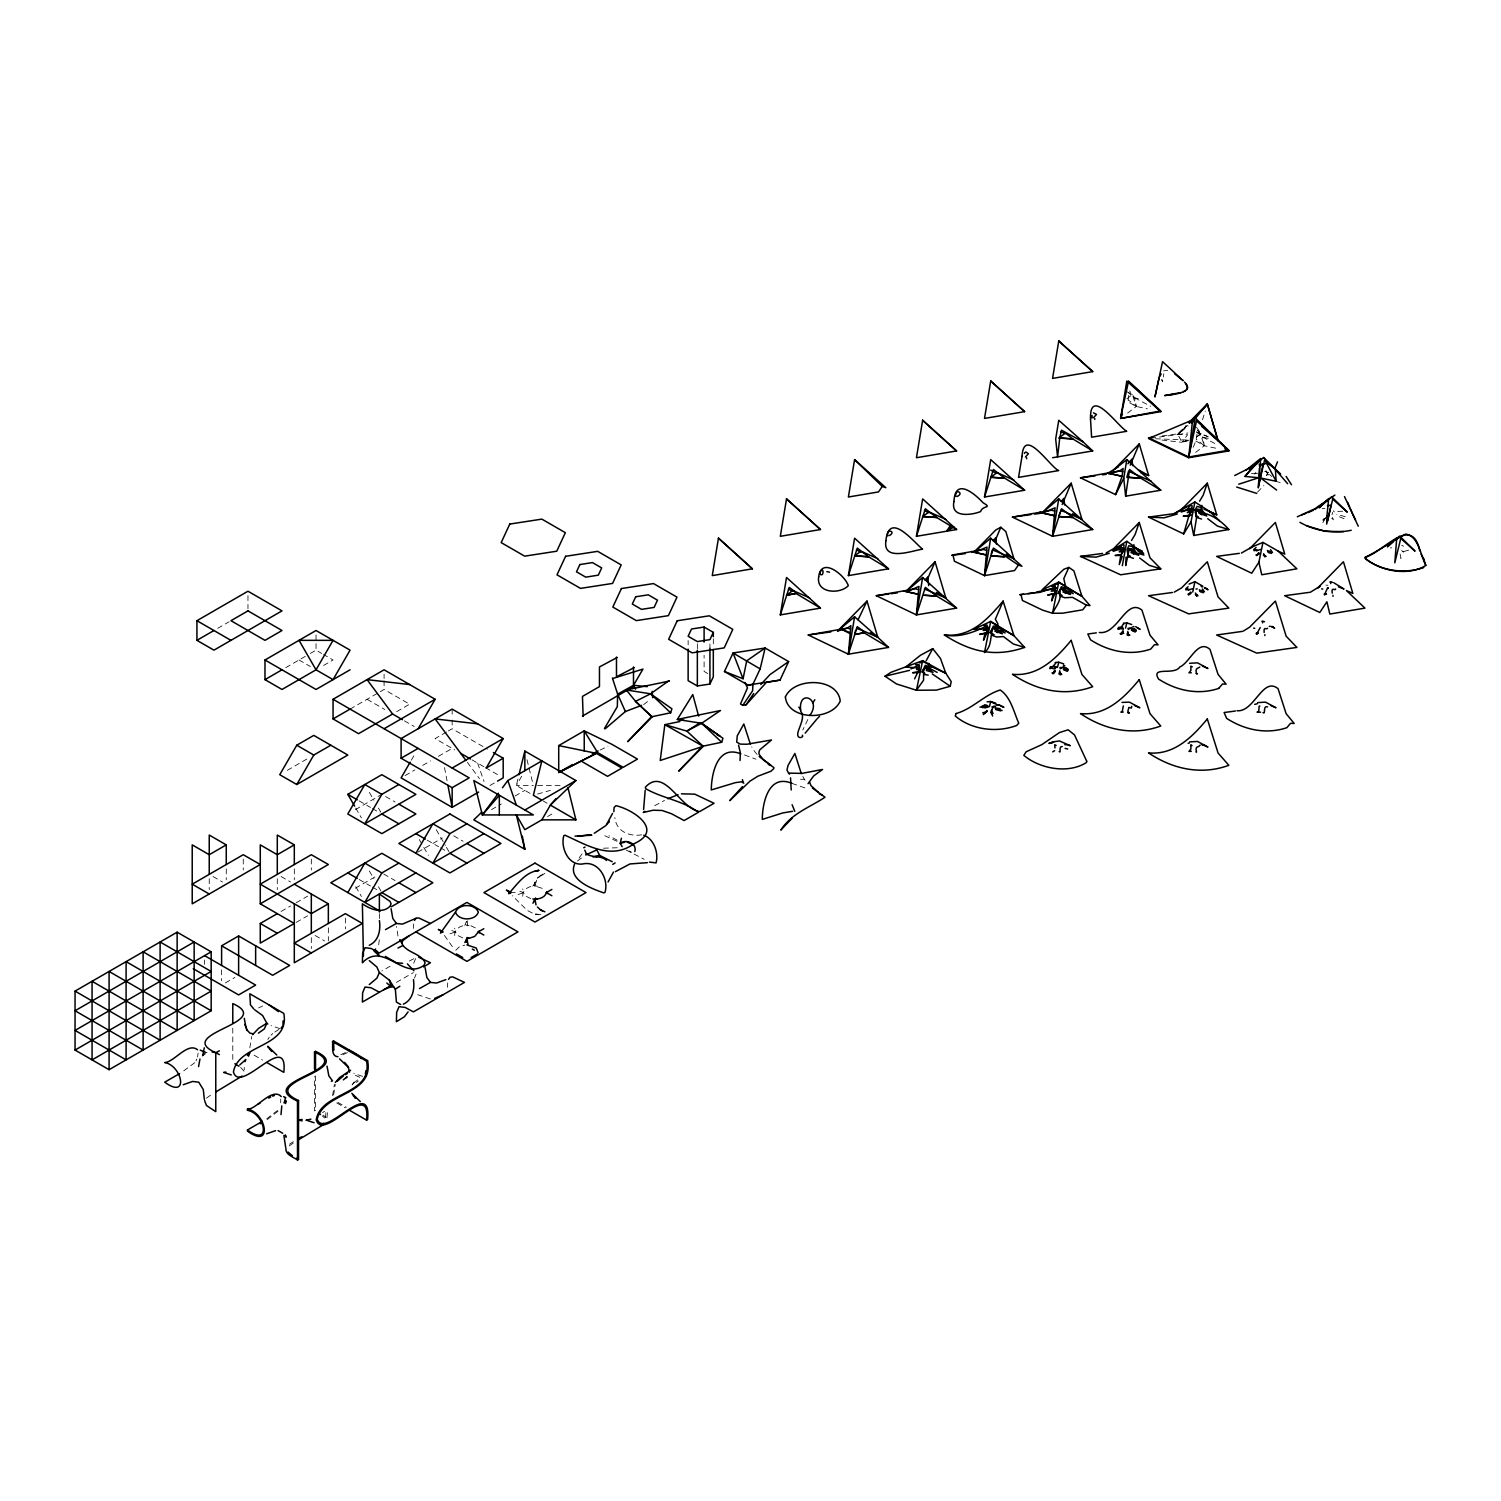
<?xml version="1.0" encoding="UTF-8"?>
<svg xmlns="http://www.w3.org/2000/svg" width="1501" height="1501" viewBox="0 0 1501 1501"><rect width="100%" height="100%" fill="white"/><g stroke="black" fill="none" stroke-linecap="round" stroke-linejoin="round"><path stroke-width="0.75" stroke-dasharray="5 3.75" d="M244.213 1069.894L244.269 1067.455M325.529 1117.663L326.055 1110.271L325.83 1111.378M326.974 1117.682L327.743 1109.445M1267.632 472.702L1266.694 475.629L1267.632 472.702L1266.15 470.545M249.823 1047.811L251.661 1036.591M332.584 1095.599L334.404 1084.379M333.597 1095.036L335.286 1084.491M379.303 939.795L378.327 947.412M413.413 928.387L413.676 923.922M447.448 987.32L447.711 982.874M1400.095 554.057L1401.033 558.372L1399.776 557.49M198.094 1053.102L197.55 1057.004M280.706 1102.785L280.706 1099.107M1128.846 395.232L1127.814 401.705L1136.276 406.471L1147.402 408.835M1193.182 447.279L1195.884 441.013L1197.61 430.187L1202.695 437.072L1216.767 444.54M467.693 920.826L467.393 926.155L471.108 925.854L476.23 928.35M542.724 874.089L537.02 878.873L534.975 885.984L544.281 889.042M454.69 935.517C454.296 927.937 462.627 924.428 469.044 925.423M522.742 896.228C522.348 888.648 530.679 885.14 537.114 886.134M413.676 963.229L416.077 957.544L407.409 962.047M517.939 779.019L516.344 785.455L531.467 794.198M1332.006 514.693L1332.625 512.366M1202.489 419.811L1205.247 411.124M1322.831 522.704L1326.415 516.513M414.482 978.108L416.077 974.13M464.785 925.423L466.436 921.464L466.924 925.273L465.892 924.691M532.855 886.134L535.763 881.537M807.819 719.542L802.829 729.955M195.956 1060.926L196.894 1059.012M411.312 760.181L414.726 754.29M521.654 776.242L516.344 785.455L533.362 785.455M455.76 950.302L459.081 947L464.785 945.067M267.835 1039.499L269.279 1037.153M352.041 1084.942L354.536 1082.052L352.041 1084.942L352.773 1083.835M581.975 853.938L578.448 858.966M1323.694 520.397L1325.027 518.633L1320.692 521.447M194.774 1062.689L181.734 1072.352M277.516 1110.459L266.615 1118.902M278.06 1111.153L266.634 1120.084M1251.515 473.565L1254.63 473.828L1257.538 470.657M1163.481 376.995L1163.782 373.674M1257.5 492.14L1263.88 485.517M1162.112 435.947L1177.929 433.808L1186.09 425.496M1150.817 438.217L1177.929 434.558L1186.09 426.228L1177.929 434.558L1181.981 442.307L1188.098 440.675M270.968 1035.221L272.807 1033.57M353.711 1082.99L359.565 1078.506M1177.929 433.808L1187.516 425.308M1401.671 550.473L1403.379 552.199L1403.097 551.186M206.463 1098.15L211.585 1094.454M289.224 1145.92L294.327 1142.242M1161.924 440.037L1181.981 442.307L1187.647 434.746L1177.929 434.558L1188.117 426.003M577.416 861.011L584.227 855.964M1127.589 413.113L1136.276 406.471L1134.625 397.784L1129.54 390.898M1195.64 452.42L1204.346 445.778L1217.705 448.593M643.554 704.607L649.051 700.46M356.431 1082.484L358.326 1081.058M1126.838 398.759L1132.317 394.632L1136.276 406.471L1128.414 400.054M1196.729 436.678L1201.156 433.77L1207.498 436.378M540.773 875.139L537.433 878.123L544.901 873.376M1323.038 519.759L1326.321 517.376M289.524 1144.194L293.277 1141.661M1196.466 436.997L1201.156 433.77L1195.884 426.49M322.546 1112.654L324.572 1111.303M274.777 1032.088L278.905 1029.461M390.147 966.212L381.911 970.978M217.72 628.337L229.071 621.789M285.79 667.626L308.474 654.53M310.369 653.442L316.036 650.158L321.702 653.442M323.597 665.45L333.053 659.99L323.597 654.53M350.071 709.11L378.421 692.73M380.316 691.642L384.087 689.466L409.623 704.194L396.377 711.83M287.31 770.332L309.994 757.236M446.491 732.019L435.14 738.586L454.765 749.918M448.367 730.931L452.157 728.754L487.487 749.149M405.045 775.604L414.858 769.938M422.7 765.397L430.562 760.876M438.405 756.335L452.157 748.399M355.381 809.621L381.836 794.348M489.964 785.511L495.63 782.246M281.081 911.463L290.519 906.004M296.204 902.739L307.536 896.172M296.204 922.383L307.536 915.835M355.381 888.217L378.064 875.121M417.766 852.193L442.345 838.008M491.465 809.639L501.296 803.973M515.031 796.037L524.843 790.37M225.394 982.911L234.85 977.451M547.527 816.563L555.089 812.191M396.395 982.404L413.413 972.592M315.529 1110.308L314.516 1110.909L314.516 1076.517M347.444 1052.595L339.601 1056.366M654.661 805.699L664.511 800.446M262.6 1005.989L258.641 1007.922M345.38 1052.576L339.845 1055.072M600.062 750.087L607.98 746.26M1323.713 518.952L1326.846 517.639M1187.704 440.131L1181.981 442.307L1188.436 440.187M518.089 894.558L523.549 892.588L522.742 888.93M450.019 933.847L455.478 931.877L454.69 928.237M207.082 1052.689L205.599 1052.389M1163.65 370.86L1167.778 370.391M537.602 794.048L550.379 790.37M603.496 848.215L617.23 847.746M1254.63 473.828L1257.688 473.265M1177.929 434.558L1187.873 432.963M1390.339 547.978L1391.783 547.752M1322.081 508.651L1324.989 508.483M512.029 892.663L515.199 892.588M800.558 779.338L804.311 779.244L806.187 781.608M540.81 914.728L533.399 913.602L527.189 910.394L512.348 895.703M537.602 785.455L560.999 785.455M279.843 1028.617L271.043 1025.633M362.604 1076.386L353.786 1073.421M1325.871 585.127L1327.916 585.277M1155.489 438.78L1187.835 440.037M1342.72 511.241C1334.408 510.828 1336.34 514.505 1333.263 510.772M641.753 834.837C629.482 836.808 616.179 831.498 614.847 817.576M1408.67 550.116L1403.435 551.674M1345.234 516.682L1336.772 514.318M430.431 998.991L417.672 994.694M1126.838 391.498L1134.625 397.784L1141.229 399.36M1196.447 432.044L1202.695 437.072L1209.281 438.648M791.909 783.372L807.013 788.663M1275.381 481.183L1281.535 482.928M1344.07 518.708L1337.016 515.8M1201.156 433.77L1198.361 432.87L1210.181 437.598M744.421 754.928L755.979 759.187M530.791 898.611L525.669 896.116L523.549 892.588L518.089 890.6M462.721 937.9L457.617 935.404L455.478 931.877L450.019 929.907M359.771 1077.286L353.823 1074.603M604.715 835.719L616.967 841.292M626.273 850.073L644.21 859.285M1403.66 546.214L1401.69 545.351M1268.701 474.973L1266.131 471.539L1271.703 476.474M617.267 840.222L608.899 835.738M1134.625 397.784L1150.704 406.321M629.144 850.973L631.677 852.324M1195.884 441.013L1204.346 445.778L1202.695 437.072M533.943 885.402L534.975 885.984L534.506 882.175M1128.658 392.549L1132.317 394.632M1196.729 431.838L1200.387 433.939L1204.346 445.778L1196.466 439.343M707.778 673.574L704.1 671.435L704.1 655.243M299.018 659.99L310.369 666.538M367.07 699.278L384.744 709.485M404.388 720.818L414.201 726.484M472.008 759.862L484.223 766.917M485.536 767.668L499.27 775.604M543.174 800.952L547.096 803.223M385.626 796.524L395.082 801.984M453.677 835.813L463.134 841.273M359.152 800.896L370.503 807.444M372.379 808.532L379.959 812.904M427.222 840.185L438.555 846.733M440.45 847.821L448.011 852.193M383.731 874.032L395.082 880.58M359.152 879.473L370.503 886.022M372.379 887.129L379.959 891.481M281.081 876.528L290.519 881.988M213.011 876.528L222.467 881.988M315.097 935.479L324.554 940.939M337.819 1102.353L346.337 1107.269M254.044 1055.165L262.562 1060.081M336.806 1102.935L345.305 1107.851M1331.706 518.201L1333.488 519.796L1331.912 516.306M323.372 1115.224L325.98 1117.682M322.227 1115.731L324.648 1118.02M240.629 1067.436L243.95 1071.132M1161.399 379.941L1162.768 381.573L1161.887 379.284M757.104 754.403L755.153 752.132A21.802 8.65 72.1 0 1 751.776 746.954M444.427 935.442L453.358 948.05M467.374 762.358L479.476 778.644M1198.136 430.205L1200.387 433.939M436.284 829.715L445.365 845.419M446.491 847.39L449.906 853.281M419.267 839.528L422.682 845.419M423.807 847.39L428.348 855.251M369.359 792.378L373.899 800.239M378.44 808.101L380.71 812.022M355.756 808.101L361.422 817.914M369.359 870.974L373.899 878.835M378.44 886.678L381.836 892.588M355.756 886.678L361.422 896.51M802.81 776.411L804.311 779.244M477.674 763.127L484.054 781.552M526.982 759.675L532.817 783.316M397.99 936.061L396.527 926.455M444.502 767.555L447.054 780.82M713.313 638.807L713.313 645.224M709.935 643.929L709.935 648.207M697.346 643.723L697.346 650.158M688.133 640.552L688.133 644.83M452.157 709.11L452.157 717.834M452.157 720.03L452.157 728.754M384.087 674.174L384.087 678.546M384.087 680.722L384.087 689.466M379.378 913.64L379.378 918.556M345.361 918.012L345.361 928.931M328.344 927.843L328.344 940.939M316.036 634.885L316.036 641.434M316.036 643.61L316.036 650.158M315.529 1075.936L315.529 1107.851M311.326 859.06L311.326 869.98M311.326 937.656L311.326 948.576M294.309 868.891L294.309 879.811M277.291 878.723L277.291 889.624M247.965 595.597L247.965 608.693M243.256 859.06L243.256 869.98M232.786 1028.147L232.786 1060.081M226.257 868.891L226.257 879.811M221.604 969.815L221.604 980.716M209.239 878.723L209.239 889.624M204.586 959.983L204.586 964.355M1265.624 471.051L1264.78 471.539L1268.683 472.383L1265.624 471.051M538.765 914.728L535.444 914.184L538.765 914.728"/><path stroke-width="1.5" d="M349.564 1110.308L366.582 1120.14L367.595 1119.54C371.967 1075.11 324.741 1140.535 317.218 1119.164C323.597 1091.902 374.368 1095.392 367.595 1060.607L333.578 1040.962L333.897 1050.043M1191.419 508.389L1192.413 512.329L1191.419 508.389L1181.268 512.047M802.341 735.19L802.697 735.997A2.908 1.689 0 0 1 802.341 736.785L801.328 737.366A2.908 1.689 0 0 1 799.939 737.591C792.228 735.434 807.444 719.092 800.765 711.399C797.387 687.908 822.492 698.884 809.771 715.452M919.006 669.765L918.987 671.829L919.062 664.399L915.666 664.699L919.006 665.956L919.006 669.765L914.597 678.846M988.24 630.214L984.769 634.323L983.53 640.214L987.039 632.54L987.058 626.668L985.294 626.668C972.592 632.784 958.726 637.794 944.373 634.998C970.453 651.79 994.713 657.738 1024.639 647.419L1013.888 635.617L1003.137 601.075C987.208 619.632 971.072 637.456 944.373 634.998M1056.291 590.925L1052.839 595.015L1051.601 600.925L1055.109 593.233L1055.128 587.379L1040.024 592.313L1019.779 594.715L1023.438 594.208M1026.646 458.762L1026.646 457.805M1264.855 635.58L1264.855 634.642M987.039 632.54L987.133 625.091L983.737 625.41L988.24 627.662L987.058 626.668M1055.109 593.233L1055.184 585.803L1051.788 586.103L1056.291 588.373L1055.128 587.379M1259.283 476.136L1259.377 468.312M994.844 631.17L1002.462 633.722L995.482 629.876L995.501 627.887M1062.914 591.882L1070.513 594.415L1063.534 590.587L1063.552 588.598M1137.345 550.492L1143.931 555.032L1132.861 551.974L1130.028 548.353M1219.412 520.622L1209.374 511.278L1194.89 501.991L1191.006 521.879L1193.708 535.463L1228.831 529.534C1221.214 520.622 1211.044 514.168 1199.655 511.991L1199.111 509.195L1199.036 513.304L1206.804 515.988L1199.899 509.871L1197.442 509.308L1195.453 512.798L1197.442 509.308M926.455 667.27L926.398 670.534L933.022 672.354L925.817 667.626M950.227 529.102L950.283 525.725L953.885 526.982L946.549 531.223L950.283 525.725M997.771 626.818L997.884 623.853L995.369 619.219L1003.137 601.075M1065.823 587.51L1063.796 578.598L1068.881 567.434L1073.872 570.812L1081.94 596.31L1090.007 605.578L1086.386 605.166L1072.502 597.342L1064.772 597.736L1060.4 596.197L1059.331 591.394L1061.451 588.354L1073.215 593.664L1067.192 588.486L1061.395 586.76L1058.149 593.721L1061.451 588.354M1126.069 557.002L1125.712 565.558L1129.371 548.615L1131.848 549.178L1138.752 555.295L1130.966 552.593M198.564 1066.611L199.952 1059.031M204.286 1047.792L202.654 1055.728M645.186 790.314L643.591 809.527M837.633 631.02L854.594 616.78L877.766 637.231L862.381 630.458L857.296 626.668L848.384 654.192L850.898 625.673L847.352 628.131L837.633 631.02L867.015 601.075L877.766 637.231L888.517 647.419L848.384 654.192L808.251 634.998L847.352 628.131L850.579 628.938M907.392 590.306L922.646 577.491L956.587 608.111L916.436 614.903L918.95 586.384L909.568 590.568M975.444 551.017L990.716 538.184L1021.956 566.271L1018.353 565.033L1014.601 570.53L984.506 575.615L987.02 547.077L975.688 551.861M1054.753 511.053L1051.526 510.246L1012.425 517.113L1052.557 536.307L1061.488 508.783L1066.573 512.573L1081.94 519.346L1071.189 483.191L1041.807 513.136L1058.768 498.895L1092.709 529.534L1052.557 536.307L1055.072 507.788L1043.758 512.554M283.032 1024.62L283.032 1020.943M365.925 1070.626L365.381 1073.928M366.938 1071.226L365.587 1076.273M791.215 789.995L790.539 777.874M1054.978 747.967L1054.715 744.74L1056.16 745.453M634.81 851.555C637.287 843.431 625.973 838.684 620.213 843.374L622.165 846.658M1419.796 550.848C1412.047 513.905 1383.247 552.237 1365.272 557.265L1365.403 558.541C1381.014 571.299 1408.37 576.44 1425.819 565.427L1423.698 558.822M923.565 670.478L922.027 672.298L925.273 665.356L931.07 667.082L925.329 666.951L923.565 670.478L923.565 680.234L916.436 690.254L896.378 683.893L884.99 676.2L890.994 672.298L922.646 660.665L945.818 673.274L951.202 681.623L950.227 686.276L936.511 690.104L916.436 690.254L922.646 660.665M1425.819 565.37C1420.471 555.389 1418.82 536.138 1405.574 534.056C1392.065 541.429 1378.912 550.567 1365.272 557.321L1365.403 558.597C1380.995 571.187 1404.898 574.095 1423.736 567.566M1191.494 423.151L1194.89 420.299L1188.679 457.73L1192.563 419.924L1148.546 438.517L1188.679 457.73L1228.831 450.938L1195.509 418.235L1207.311 403.863L1218.062 440.769L1228.831 450.938L1224.797 448.799M1260.634 459.231L1258.213 487.093L1264.649 459.85L1280.634 474.166L1263.579 457.524L1250.014 469.419L1260.634 459.231L1245.004 476.417L1258.682 477.75L1238.757 484.204M1059.762 437.898L1057.586 456.886L1055.672 439.024L1058.768 420.299L1083.29 442.026L1061.488 430.187L1059.762 437.898L1072.765 438.911L1092.709 450.938L1052.557 457.73M1125.637 496.174L1129.54 469.494L1140.835 478.2L1160.761 490.227L1125.637 496.174L1123.724 478.312L1126.838 459.606L1160.761 490.227M285.453 1097.906L284.158 1102.954L285.903 1100.815L285.002 1101.603M466.436 942.29L467.393 937.6L469.044 938.313L474.766 936.399L479.138 930.92M740.068 760.519L740.349 752.751L738.567 745.19M1122.823 471.746L1119.596 470.939L1080.495 477.825L1115.599 494.617L1122.073 476.305L1123.142 468.5L1119.596 470.939L1108.432 473.772M1193.708 535.463L1196.616 517.357L1195.997 512.122M1267.594 628.262C1266.075 630.12 1263.561 625.861 1264.123 632.465M1335.665 588.955C1335.252 591.338 1331.124 586.084 1332.213 593.158M1267.594 706.877C1262.547 705.114 1265.981 715.039 1263.035 712.6M718.472 538.184L712.262 575.615L752.395 568.823L718.472 538.184L752.395 568.823M786.524 498.895L780.314 536.307L820.465 529.534L786.524 498.895L820.465 529.534M780.314 614.903L786.524 577.491L820.465 608.111L780.314 614.903L789.245 587.379L794.329 591.15L809.696 597.942M854.594 459.606L848.384 497.019L878.479 491.934L882.232 486.437L885.834 487.694L854.594 459.606L882.232 486.437M848.384 575.615L854.594 538.184L888.517 568.823L848.384 575.615L857.296 548.071L868.591 556.796L888.517 568.823M848.384 654.192L854.594 616.78M922.646 420.299L916.436 457.73L956.587 450.938L922.646 420.299L956.587 450.938M916.436 536.307L922.646 498.895L956.587 529.534L916.436 536.307L925.366 508.783L936.643 517.489L956.587 529.534M918.631 589.63L915.404 588.824L876.303 595.709L916.436 614.903L922.646 577.491M990.716 381.01L984.506 418.423L1024.639 411.649L990.716 381.01L1024.639 411.649M984.506 497.019L990.716 459.606L1024.639 490.227L984.506 497.019L993.418 469.494L1004.713 478.2L1024.639 490.227M986.701 550.342L983.474 549.535L952.966 554.901L954.392 561.205L984.506 575.615L990.716 538.184M1058.768 340.99L1052.557 378.402L1092.709 371.61L1058.768 340.99L1092.709 371.61M1052.557 536.307L1058.768 498.895M1192.751 592.069L1194.89 581.694L1202.883 586.234M1122.335 565.652L1126.838 541.279L1143.649 553.344M1258.307 487.919L1262.96 464.316L1259.377 465.929M1327.691 520.866L1331.012 505.274L1327.428 505.668M1092.034 415.421L1092.034 418.029M1258.889 562.237L1262.96 542.405L1278.158 551.111L1296.883 568.823L1261.759 574.752L1258.889 562.237L1251.721 573.213L1216.617 556.402L1239.338 553.344M752.639 684.888L760.144 668.902L765.135 648.019L733.051 652.991L724.458 671.51L743.089 678.752L746.691 660.853L765.135 648.019L788.625 661.585L780.032 680.103L766.392 682.355L746.016 704.87L742.826 705.357L740.481 704.007L747.498 687.852L744.852 682.392M991.392 713.669L991.692 710.011M999.591 627.493L1013.888 635.617L990.716 621.376L984.506 652.579C992.705 645.674 989.591 634.867 993.381 627.643L1005.145 632.953L999.122 627.774L993.343 626.067L990.078 633.009L993.381 627.643M1067.661 588.186L1081.94 596.31L1058.768 582.069L1052.557 613.271L1042.538 610.1L1022.462 600.494L1021.055 595.053M285.94 1148.19C285.021 1154.569 293.333 1156.971 297.498 1160.01L298.53 1159.429L298.53 1100.496C255.564 1081.17 358.495 1070.682 315.529 1051.375L314.516 1051.957L314.516 1069.144M204.605 1100.608L206.463 1105.505L215.769 1111.659L215.769 1052.708C172.803 1033.401 275.734 1022.894 232.786 1003.587L232.786 1023.232M455.478 912.233C458.649 903.339 475.198 903.339 478.35 912.233C475.198 921.107 458.649 921.107 455.478 912.233L440.412 933.115M478.087 952.741L476.23 947.994L466.924 944.917M547.208 891.613L546.402 892.588C544.976 898.086 537.808 899.549 532.855 899.024M1120.628 417.691L1128.527 381.254L1160.761 411.649L1120.628 418.423L1160.761 410.918L1128.527 381.254M1153.068 437.185L1148.546 437.785L1188.679 456.998L1196.597 420.561L1218.062 440.018M916.436 614.903L925.366 587.379L936.643 596.085L956.587 608.111M984.506 575.615L993.418 548.071L1018.353 565.033M621.395 838.271L620.213 843.374L624.622 842.23M855.57 630.345L854.594 634.529L864.032 632.747L888.517 647.419M518.99 774.704L524.843 751.082L575.896 780.539L550.379 805.099L541.861 819.846L524.843 829.659L516.344 814.93L524.843 849.303L473.809 819.846L481.783 812.172M1063.59 666.894L1063.477 669.577L1067.192 671.322M1131.66 627.606L1131.529 630.289L1135.244 632.034M281.794 1105.899L281.006 1114.586M989.403 706.69L990.716 701.53L995.613 703.106M1057.455 667.401L1058.768 662.241L1063.665 663.817M1125.525 628.112L1126.838 622.934L1131.735 624.529M1183.67 533.906L1188.811 516.156L1192 509.984L1192.038 505.593L1190.03 505.743L1186.09 510.284L1179.73 511.015L1174.251 513.642L1148.546 517.113L1183.67 533.906L1191.006 521.879M1160.085 376.132L1161.117 373.862M926.642 581.037L935.067 561.768L945.818 597.942L924.485 589.011M991.279 553.925L992.424 549.854L1013.888 558.653L1005.82 531.523L1000.829 527.283L995.782 529.966L973.755 552.443M994.694 541.73L1000.829 527.283M1059.912 512.591L1058.768 516.644L1072.765 517.489L1092.709 529.534M1062.183 504.467L1071.189 483.191M1130.253 465.179L1139.259 443.883L1148.659 475.536L1140.873 472.74M1262.529 622.859L1262.96 621.414L1264.517 621.714M1330.599 583.57L1331.012 582.125L1332.588 582.407M991.298 710.78L993.606 706.258L995.576 706.07M670.647 712.806L671.904 708.791L650.571 693.818L626.292 689.972L635.805 701.624L652.203 716.84L627.681 741.682L651.284 716.84L670.647 712.806L650.571 693.818L635.373 701.455M679.897 721.531L664.849 724.664L686.858 731.1L703.237 746.316L660.215 760.482L664.849 724.664L703.237 746.316L678.715 771.158L702.337 746.316L721.681 742.263L722.938 738.267L701.624 723.294L677.326 719.448L692.787 694.531L698.622 716.108M464.878 942.515L466.924 938.481L469.044 938.313M532.93 903.227L535.463 898.311L537.114 899.024M1059.237 674.549L1059.762 670.741M1159.241 377.351L1154.926 396.977L1162.562 361.61L1183.163 380.672L1174.57 373.768M1127.289 635.242L1127.814 631.452M612.521 813.467L606.029 825.456L594.265 833.261M248.584 1056.197L249.804 1052.708L247.365 1055.503M808.045 783.653L813.73 775.867L822.567 769.469L801.909 773.39L788.588 773.109L786.956 770.051L788.063 765.397L794.873 753.483L801.309 773.597M1102.522 553.437L1080.495 556.402L1120.628 574.789L1160.761 568.823L1150.01 557.828L1139.259 522.479L1135.094 534.544L1131.529 540.454M1209.374 511.278L1216.729 514.824L1207.311 483.191L1203.164 495.255L1199.599 501.165M608.074 881.931L613.459 872.1M1122.26 556.402L1119.258 564.564L1120.797 555.464L1123.949 549.272L1123.968 544.901L1121.979 545.032L1118.057 549.572L1113.198 551.336M244.982 1061.657L245.808 1059.5L239.804 1064.866M285.49 1103.516L286.316 1101.359M466.136 940.902L467.393 937.6M534.206 901.594L535.463 898.311M1053.664 673.686L1054.753 670.816M1121.716 634.379L1122.823 631.527M1277.501 461.839L1274.856 468.425L1267.763 463.284L1263.579 457.524M1131.716 706.296L1131.416 708.022L1128.883 707.459L1127.851 711.343L1129.352 713.163L1127.626 712.694M1199.768 667.007C1198.605 668.527 1194.571 667.476 1196.541 673.536L1197.423 673.874L1196.091 673.48M1054.115 672.073L1054.809 671.247L1052.614 673.668L1054.978 670.009M1122.166 632.784L1122.879 631.959L1120.665 634.36L1123.048 630.701M1122.429 414.257L1120.628 418.423L1126.838 381.01L1160.761 411.649M415.871 931.877L466.924 961.353L517.958 931.877L466.924 902.401L379.378 952.947L371.141 948.482L365.024 947.713L362.642 953.398L362.379 962.76C383.505 940.752 403.563 980.922 424.051 965.218L425.121 962.76C420.749 952.947 406.077 952.929 401.724 943.116L402.775 940.658L409.154 935.742M408.103 1011.88L404.369 1016.796L396.395 1021.712L396.658 1012.349L399.06 1006.664L405.176 1007.434L413.413 1011.88L464.466 982.404L452.758 976.888L450.112 977.189L448.518 979.346M985.444 712.75L986.926 710.48M369.284 960.621L376.864 966.982L379.378 972.592L376.864 978.183L369.284 984.562M713.313 632.371L709.935 639.632L697.346 641.584L688.133 636.274L691.511 628.994L704.1 627.062L713.313 632.371L713.313 636.649M688.133 649.126L688.133 680.666L697.346 685.976L709.935 684.024L713.313 676.763L713.313 649.501M746.016 704.87L753.671 693.518M858.047 619.838L867.015 601.075M926.173 660.74L932.74 648.62L940.452 658.451L945.818 673.274L931.22 666.519M1115.599 494.617L1123.724 478.312M1024.376 453.471L1024.995 452.458M1129.371 548.615L1127.926 551.43M282.638 1026.159L281.043 1028.223M574.564 864.201C567.81 879.961 592.126 888.836 603.89 892.926L604.997 892.363C609.087 878.892 598.261 860.073 582.275 864.051C567.997 865.514 560.473 847.202 563.794 835.719L564.901 835.156C586.234 844.725 611.132 860.748 634.116 843.637C664.474 830.109 633.141 809.508 615.954 805.681L614.115 807.444L613.815 811.741M604.434 728.529L617.324 706.633L617.643 694.119L612.408 678.058M1188.811 516.156L1191.137 514.937L1183.201 516.213L1188.811 516.156L1191.438 511.428M296.766 745.228L279.749 774.704L296.766 784.516L347.819 755.041L313.784 735.396L296.766 745.228L313.784 755.041L330.802 745.228M296.766 784.516L313.784 755.041M418.122 728.754L435.14 699.278L384.087 669.802L333.053 699.278L333.053 718.923L358.57 733.67L392.605 714.026L402.418 719.692M398.853 784.516L381.836 794.348L364.818 823.805L415.871 794.348L381.836 774.704L347.819 794.348L354.611 806.131M410.186 762.152L401.105 777.874L452.157 807.35L478.631 792.059M347.819 892.588L364.818 863.113L381.836 872.925L398.853 863.113M381.836 872.925L364.818 902.401L415.871 872.925M415.871 853.281L432.888 823.805L449.906 833.637L466.924 823.805M333.053 699.278L469.175 777.874L452.157 787.687L401.105 758.23L401.105 738.567L452.157 709.11L503.191 738.567L486.193 768.043L503.191 758.23L503.191 777.874L497.525 781.139M449.906 833.637L432.888 863.113L483.941 833.637M812.96 702.693L814.837 699.691M1180.649 392.605L1164.57 395.589C1171.287 394.557 1195.246 393.356 1184.477 382.08M1186.897 389.697L1187.741 387.446L1185.696 383.487M346.356 1077.793L347.069 1076.705L343.335 1079.876M742.826 705.357L752.601 690.798L752.939 684.437L747.948 685.075L724.458 671.51M983.38 714.607L987.245 711.268M252.581 1034.677L258.641 1028.335L266.822 1023.232L267.835 1024.038M335.342 1082.446L339.601 1077.549L350.596 1070.213M1186.09 510.284L1191.4 510.715L1192.638 508.914M1200.162 745.078C1198.586 747.93 1194.702 745.322 1196.541 752.132L1196.072 752.076M608.58 822.267L609.256 821.347L607.38 823.899M375.663 948.951L374.068 951.09L379.378 956.006L376.601 950.715M498.426 793.203L482.309 814.93L533.362 814.93L473.809 780.539L482.309 814.93L499.326 795.286L499.326 814.93M502.46 787.781L507.826 780.539L541.861 760.894L533.362 795.286L541.204 799.808M414.482 920.394L416.077 918.256L418.741 917.937L430.431 923.471M742.451 786.618L729.767 800.633L749.956 781.177L757.892 776.205L770.914 771.251L773.634 768.737L773.991 767.724L763.146 759.487L759.281 754.515A21.802 9.757 -10.3 0 1 759.994 749.618L771.514 739.993L746.841 744.252L740.181 744.102L736.71 742.094L737.254 735.809L743.821 724.007L750.331 744.046M805.155 733.182L817.032 718.866M1258.626 552.931L1256.506 555.595L1259.02 553.006M1190.649 592.257L1188.529 594.94L1190.968 592.313M1245.004 476.417L1253.316 466.173L1234.723 475.517M1060.175 668.771L1063.627 666.763M1128.227 629.482L1131.698 627.474M1192.038 745.678L1190.837 744.74L1190.912 748.999L1188.98 751.419L1191.287 751.326M556.045 798.551L550.379 805.099L575.896 819.846L567.922 787.612M925.048 580.118L927.768 576.966L928.687 585.671M993.118 540.81L995.838 537.677L996.514 544.206M1061.169 501.522L1063.89 498.37L1064.584 504.899M1127.87 463.809L1131.96 459.081L1132.636 465.61M337.087 1081.377L343.391 1075.917M1194.89 501.991L1181.606 509.402L1207.311 483.191M792.021 818.289L780.82 830.109C791.215 813.523 810.671 806.919 825.025 797.2L812.379 788.006M760.801 684.512L769.994 674.587L788.625 661.585M1086.386 605.166L1082.671 609.819L1062.595 613.215L1052.557 613.271C1055.578 606.573 1062.689 599.199 1059.331 591.394M907.317 590.062L935.067 561.768M1139.259 443.883L1113.536 470.094L1126.838 459.606M1189.355 422.175L1207.311 403.863L1218.062 440.769L1201.513 426.153M1189.355 422.907L1207.311 404.595M1139.259 522.479L1113.536 548.691L1106.199 552.931M988.352 706.877L984.825 707.984M988.071 706.408L979.89 707.084M477.356 953.942L471.108 957.544M988.39 627.474L987.226 628.6L973.755 629.407L990.716 621.376M1056.46 588.186L1036.29 592.069M1191.4 510.715L1192.582 509.59M817.745 718.097L819.565 716.39M1189.317 423.019L1192.563 419.924M1056.46 667.251L1053.833 668.771L1049.874 667.757L1053.195 666.144M1192.582 588.655L1188.117 590.212M1260.634 549.366L1256.187 550.923M1128.658 549.741L1131.848 549.178M1199.655 511.991L1194.89 509.721L1198.886 510.809L1199.899 509.871M1052.708 751.888L1054.659 750.631M1256.093 547.452L1253.71 549.591L1257.181 550.116M1188.098 586.741L1185.715 588.88L1189.13 589.405M1190.725 422.475L1195.509 418.235M1395.367 539.947L1399.701 536.12L1415.03 551.13L1400.771 538.427L1394.804 562.819L1396.756 537.808L1387.393 546.871L1393.36 541.73M993.456 706.708L991.823 706.952M1061.507 667.401L1059.875 667.664M1129.578 628.112L1127.945 628.375M605.072 728.886L625.373 711.549L641.546 705.376M242.093 1076.048L215.769 1091.996M323.616 1123.386L320.557 1125.731M324.835 1123.817L298.53 1139.784M615.354 871.687L629.988 863.938L647.419 862.662M1245.999 470.226L1260.69 458.499M925.329 666.951L923.209 669.971L923.228 672.673L924.897 673.311M918.912 666.8L916.604 669.521L919.907 669.54M1328.648 499.401L1315.026 509.458M1254.78 465.31L1257.857 463.002M787.518 595.09L795.98 593.458L794.329 591.15L792.021 591.113L786.524 595.24L795.98 593.458L820.465 608.111M877.766 558.653L862.381 551.861L860.073 551.824L854.594 555.952L868.591 556.796L855.57 555.783M945.818 519.346L930.451 512.573L928.143 512.516L922.646 516.644L936.643 517.489L923.64 516.494M1013.888 480.057L998.503 473.265L996.195 473.228L990.716 477.356L1004.713 478.2L991.692 477.205M1064.265 433.939L1058.768 438.067L1072.765 438.911L1066.573 433.977L1060.607 431.838M203.085 1054.997L204.98 1053.664M369.284 945.274C378.834 940.808 380.785 930.113 379.415 920.601M403.319 1004.207C412.869 999.741 414.801 989.046 413.45 979.553M984.769 634.323L986.945 632.822L979.646 634.398L986.945 632.822M650.571 693.818L668.827 680.779M700.367 722.581L686.858 731.1L701.624 723.294L720.48 710.517L677.326 719.448L684.25 720.386M644.998 811.272L643.291 812.51L653.01 810.24L662.035 810.465L671.397 813.692L684.118 820.559L698.453 812.285C682.655 800.502 662.11 798.213 645.636 788.663L645.374 787.199C664.718 766.204 679.915 808.945 699.71 811.553L714.044 803.279L694.757 794.16L681.435 793.823M1197.198 588.842L1195.997 589.067M986.964 627.493L983.117 630.458L987.696 630.064M1055.034 588.204L1051.169 591.169L1055.747 590.775M1192.413 509.777L1187.291 512.573L1191.869 512.197M982.855 707.815L985.031 706.408M423.526 966.963L430.431 962.76L418.741 957.244M1189.055 584.095L1194.89 581.694M400.654 1004.507L396.395 1002.068L395.345 989.159L399.848 986.251M1114.53 548.841L1126.838 541.279M1107.926 473.247L1118.358 466.717M1174.251 513.642L1184.289 507.394M1310.373 592.22L1320.167 586.197L1317.728 587.979L1343.433 561.768L1352.851 593.42L1346.397 590.531L1364.953 608.111L1329.83 614.059L1326.903 601.807L1319.792 612.502L1284.668 595.709L1309.454 592.351M612.727 864.388L615.129 862.906M889.286 535.594C897.054 531.392 885.515 528.071 887.841 535.913M1025.408 457.017L1028.429 453.734L1025.877 451.951M1093.46 417.728L1096.499 414.445L1093.46 412.831M1278.158 551.111L1284.781 554.132L1275.381 522.479L1249.658 548.691L1252.209 546.852L1241.402 553.062M1334.896 495.086L1314.745 508.839L1297.333 516.776M345.38 1074.66L347.444 1073.421M917.242 665.975L910.882 668.921M479.138 932.834L478.35 931.877L483.81 928.706M547.208 893.545L546.402 892.588L551.88 889.418M196.931 620.701L247.965 591.225L282 610.869L213.949 650.158L196.931 640.345L196.931 620.701L230.948 640.345M196.931 640.345L213.949 630.514M264.983 659.99L316.036 630.514L350.071 650.158L333.053 679.634L316.036 669.802L299.018 640.345L333.053 640.345L316.036 669.802L282 689.466L264.983 679.634L264.983 659.99L316.036 689.466L350.071 669.802M264.983 679.634L282 669.802M333.053 718.923L350.071 709.11M384.087 728.754L435.14 699.278M226.257 864.52L226.257 844.875L209.239 854.707L192.222 844.875L192.222 903.827L260.273 864.52L243.256 854.707L192.222 884.183L209.239 893.996M401.105 758.23L418.122 748.399M583.139 716.465L582.463 696.426L599.462 686.595L599.462 666.951L617.211 657.457M294.309 864.52L294.309 844.875L277.291 854.707L260.273 844.875L260.273 903.827L294.309 923.471L260.273 943.116L260.273 923.471L277.291 913.64M452.157 768.043L503.191 738.567M616.479 657.119L616.479 676.782L634.116 667.645M75.05 991.11L177.137 932.177L211.172 951.822L211.172 1010.755L109.085 1069.706L75.05 1050.062L75.05 991.11L160.119 1040.231L160.119 941.99L211.172 971.466L75.05 1050.062M582.463 716.071L633.497 686.595L633.497 666.951M260.273 903.827L328.344 864.52L311.326 854.707L260.273 884.183L311.326 913.64L328.344 903.827L328.344 923.471M582.032 761.607L607.549 776.336L621.883 768.08L596.366 753.333L558.71 772.508L558.71 745.603L584.227 730.874L611.958 744.346L637.475 759.074L623.14 767.349L597.623 752.601L584.227 730.874L584.227 751.044M211.172 951.822L75.05 1030.418L126.103 1059.875L126.103 961.634L211.172 1010.755M221.604 945.799L238.621 935.967L289.674 965.443L272.657 975.275L221.604 945.799L221.604 965.443M560.661 771.383L572.444 764.572M524.843 810.015L575.896 780.539M391.292 906.773L432.888 882.757L381.836 853.281L330.802 882.757L379.959 911.145M416.077 918.256L402.512 924.091L396.395 923.471L385.494 929.607M179.613 1073.59L164.716 1082.183C189.239 1100.158 182.203 1065.635 164.716 1062.539C174.06 1062.295 187.813 1041.6 197.55 1049.799M390.729 985.688L362.379 1002.068L362.642 992.686L365.024 987.02L371.141 987.789L379.378 992.236M337.969 1056.723C330.82 1056.516 333.109 1046.347 332.547 1041.544L333.578 1040.962M247.477 1109.126C265.996 1112.447 273.595 1150.01 247.477 1131.135L247.477 1129.953C272 1147.927 264.964 1113.404 247.477 1110.308L247.477 1109.126C255.921 1110.046 272.188 1086.649 281.269 1096.612M247.477 1110.308L249.598 1109.089M258.116 1104.173L260.236 1102.935M247.477 1129.953L262.356 1121.36M314.516 1051.957C356.169 1070.607 253.219 1081.17 297.498 1101.077L298.53 1100.496M332.547 1041.544L366.582 1061.188L367.595 1060.607M260.236 1123.761L262.356 1122.542M299.637 1137.964L301.757 1136.745M916.98 673.367L919.287 672.054L912.646 672.729L917.861 672.223M419.529 988.559L430.431 982.404L436.547 983.024L445.853 979.646M932.74 648.62L920.376 655.337L905.685 667.063L919.231 667.945M956.944 496.531C964.918 493.304 954.711 487.863 955.724 496.137M982.123 707.009L985.163 705.432M1254.029 550.736L1255.662 549.891M268.717 1098.094L270.743 1097.025M212.129 1052.013L215.769 1052.708L219.39 1050.831M1185.978 590.024L1187.629 589.18M585.728 854.988L596.16 850.185M583.701 847.765L585.034 847.071M397.99 948.032L402.775 945.574M558.71 772.508L596.366 753.333L558.71 745.603M1118.057 629.369L1120.966 627.831L1118.451 627.324M1050.006 668.677L1052.895 667.138L1050.381 666.613M443.189 994.694L434.69 998.371M383.637 989.778L391.086 986.701L393.75 987.02L395.345 989.159M183.216 1084.754L192.56 1081.452L198.751 1082.183L203.31 1089.613L204.342 1099.37M266.653 1133.799L275.584 1130.647M1118.132 547.509L1112.579 550.173L1123.367 547.677L1123.386 550.717L1120.797 555.464L1115.13 555.501L1120.496 554.582M592.144 753.934L598.092 751.063M1121.247 626.855L1117.926 628.469L1123.386 629.032M982.723 712.862L986.532 711.662M258.397 1033.138L264.326 1028.917L266.822 1023.232L262.656 1015.577L254.72 1009.817M1251.815 547.039L1262.96 542.405M1181.606 509.402L1186.278 507.225M593.064 857.052L599.631 855.251L596.31 849.022M1183.426 391.705L1185.527 390.748M667.87 798.757L678.058 794.686M1122.523 624.96L1123.742 624.416M1054.471 664.268L1055.672 663.705M1307.896 512.667L1313.244 510.265M1117.307 547.452L1120.909 545.914M1327.991 588.467L1328.347 588.317M1058.768 582.069L1041.807 590.099L1063.853 569.254L1068.881 567.434M952.966 554.901L951.709 555.408L965.349 553.569M331.346 1081.32L332.547 1080.833L328.832 1075.842L327.012 1066.104M1189.618 663.292L1197.517 662.842L1207.949 668.508L1202.526 666.106M1257.669 702.599L1265.568 702.149L1276 707.797L1270.578 705.414M1189.618 741.888L1197.517 741.438L1207.949 747.085L1202.826 744.721L1203.933 745.096M1053.496 741.813L1059.481 740.95L1069.65 745.49M1051.769 742.47L1053.946 741.644L1048.861 743.427L1052.82 742.657M1301.799 514.918L1305.87 513.417M272.675 1096.143L274.458 1095.505M1243.241 631.152L1249.658 627.155L1275.381 601.075L1286.132 636.161L1296.883 647.419L1256.75 653.141L1216.617 634.998L1242.321 631.396M1120.065 633.685L1122.954 632.784M1053.664 672.486L1054.903 672.073M595.991 856.94L599.912 855.514L612.164 861.705M1121.997 702.412L1129.446 702.149L1139.878 707.797L1134.456 705.414M612.877 678.471L642.953 669.09L633.535 685.3L617.643 694.119L625.373 711.549M310.913 1119.127L306.392 1120.196L314.065 1122.71M1174.251 592.126L1181.606 587.885L1207.311 561.768L1218.062 596.929L1228.831 608.111L1188.679 613.89L1148.546 595.709L1172.431 592.482M1064.809 744.684L1067.624 744.74M1177.347 513.999L1164.044 517.826L1148.546 517.113M1109.295 553.306L1095.993 557.134L1080.495 556.402M1054.021 584.827L1057.83 583.72M919.794 662.86L923.603 661.772L930.264 665.318M884.99 676.2L909.475 670.384M1254.648 704.382L1257.35 703.744M984.281 704.926L986.757 705.189L987.076 707.29M1067.192 588.486L1062.764 589.405L1065.597 593.402M999.122 627.774L994.713 628.694L997.527 632.69M1051.995 672.973L1053.777 672.561M1237.105 710.724C1254.348 712.337 1262.716 676.107 1278.064 688.696L1286.132 713.688L1294.2 723.463L1290.56 723.313L1286.845 727.704C1266.206 734.608 1244.592 729.974 1226.636 718.379L1224.103 712.525L1235.473 711.005M1189.73 593.721L1191.006 593.439M509.233 893.208L510.903 892.87L508.614 893.677C517.151 884.502 525.144 871.856 538.765 870.43L535.444 870.974L538.765 870.43M441.163 932.515L442.851 932.159M1257.763 554.413L1259.058 554.132M626.292 689.972L669.427 681.06M1328.404 588.298L1327.672 587.679L1324.445 594.94L1325.965 593.927L1324.201 594.058L1326.509 594.04M1192.282 666.894L1190.837 666.144L1190.912 670.422L1188.98 672.823L1191.287 672.748M1188.06 743.276L1189.299 743.033M1099.314 632.446C1117.645 635.186 1126.163 597.454 1141.942 610.119L1150.01 635.204L1158.078 644.867L1154.457 644.661L1150.723 649.107C1130.047 656.125 1108.488 651.453 1090.514 639.801L1087.831 634.004L1096.33 632.859M590.812 834.631L577.735 836.338M302.151 1119.427L298.53 1120.14L302.151 1120.834M855.57 634.379L864.032 632.747L862.381 630.458L856.414 628.319M1351.219 530.266C1333.939 533.962 1315.27 531.054 1299.904 522.329M1169.129 394.969L1173.463 394.219M1188.679 456.998L1228.831 450.206L1196.597 420.561M225.919 1072.052L223.649 1072.408L231.304 1074.941M1187.929 594.246L1189.861 593.946M1259.114 464.635L1265.606 463.621M1255.981 554.938L1257.913 554.638M747.948 685.075L780.032 680.103M591.807 835.213L575.014 836.132M1080.495 477.825L1095.186 475.836M1102.522 474.841L1106.199 474.335M1012.425 517.113L1030.793 514.637M1034.47 514.13L1039.968 513.398M876.303 595.709L888.892 594.002M890.994 593.721L897.298 592.857M1028.035 593.589L1034.47 592.726M808.251 634.998L830.841 631.94M1269.264 626.405L1270.371 626.273M1123.817 551.486L1119.239 551.88L1123.086 548.916L1121.941 547.64M1123.255 623.215L1126.838 622.934M1055.184 662.504L1058.768 662.241M987.133 701.793L990.716 701.53M1123.348 550.004L1118.057 549.572M1343.564 531.579L1325.158 531.316L1306.902 525.894M997.527 705.226L999.647 705.207M541.861 819.846L575.896 819.846M792.566 811.29L782.771 812.942L762.302 819.415C762.395 802.547 768.718 773.54 791.909 783.372M996.683 705.132L998.465 705.245M990.716 555.952L1004.713 556.796L991.692 555.783M924.991 595.39L936.643 596.085L923.64 595.09M1121.829 633.272L1123.724 633.384M1127.814 477.205L1140.835 478.2L1126.838 477.356L1128.546 471.258L1151.361 481.333M1059.762 516.494L1072.765 517.489L1066.573 512.573L1060.607 510.434M1258.026 633.291L1256.131 633.347L1257.894 633.234L1256.487 634.285L1260.24 627.568M995.219 625.767L998.315 626.03L991.673 622.465M402.643 963.304L396.395 962.76L385.401 956.456M1134.437 629.838L1133.049 629.707L1136.088 631.283L1132.711 628.619M1066.385 669.127L1064.978 668.996L1068.037 670.572L1064.659 667.926M647.212 686.651L633.535 685.3L635.542 689.165M1123.236 712.037L1120.909 712.131L1122.316 711.249L1123.33 705.902M996.758 708.209L1000.06 708.66M1329.867 581.994L1331.012 582.125M1261.816 621.283L1262.96 621.414M1201.588 744.609L1204.928 745.453M1132.936 626.574L1133.968 626.686M409.623 684.55L367.07 679.634L392.605 714.026M477.674 723.838L435.14 718.923L466.042 760.557M1321.649 588.899L1322.756 589.03M1253.654 628.168L1254.742 628.319M1260.615 712.225L1257.031 712.131C1260.277 713.05 1257.969 704.569 1259.902 706.089M982.273 705.92L983.755 706.127M1200.068 590.925L1204.421 591.769L1202.451 588.955M1059.181 751.645C1061.395 753.802 1058.318 745.884 1062.22 746.541M1338.404 586.891L1344.014 589.011L1333.845 582.782M1270.521 549.685L1272.51 552.499L1268.139 551.636M924.166 674.474L928.2 675.131M826.863 571.618L829.49 572.2M627.324 842.23L633.61 844.838M1064.791 591.263L1067.849 591.882M996.739 630.57L999.797 631.17M931.389 670.309L926.642 667.983L928.387 667.701L937.149 672.41M990.848 712.262L993.174 713.2M1287.652 483.716L1275.4 469.588L1276.113 481.239L1260.709 478.069L1276.638 490.076M509.233 891.95L510.903 892.307L506.4 890.112L509.908 892.213L508.614 891.481M441.163 931.239L442.851 931.596L438.33 929.4L441.857 931.502L440.562 930.826M1065.11 748.399L1067.699 749.018M743.839 783.166L741.513 781.815L735.509 782.621L711.268 789.939C711.474 773.146 717.703 744.327 740.856 753.896M1122.579 476.399L1107.719 473.078L1122.073 476.305M1054.528 515.706L1039.649 512.366L1054.021 515.612M986.457 554.995L971.597 551.674L985.951 554.901M1134.268 630.87L1132.017 630.214M918.406 594.283L903.527 590.962L917.899 594.19M1066.217 670.159L1063.946 669.521M278.06 1130.591L282.695 1133.255M253.237 1033.87L249.804 1033.063L246.445 1029.33L247.365 1030.474L244.813 1024.451M1203.37 592.726L1200.331 591.788L1199.374 589.705M1271.441 553.437L1268.383 552.481L1267.426 550.417M1263.429 555.351L1264.911 555.726M1195.359 594.659L1196.86 595.015M1127.307 633.947L1129.803 635.186M1059.237 673.236L1060.682 673.63L1059.762 672.016L1060.55 674.887L1059.762 672.955L1061.732 674.474M1203.971 509.139L1216.729 514.824M651.603 716.671L635.805 701.624M1000.66 710.892L995.67 709.485L995.238 706.633L995.651 708.716L1002.124 710.517M1228.831 529.534L1217.48 526.1L1207.742 518.708M1160.761 568.823L1149.41 565.389L1139.672 557.997M1024.639 647.419L1013.288 643.985L1003.437 636.574L996.72 637.024L992.33 635.486L991.579 633.535L994.094 634.679M205.599 1052.389L200.233 1050.137M1236.674 487.056L1256.75 493.397M253.782 1008.972L250.461 1004.901L249.804 993.775L283.82 1013.419C290.218 1047.886 238.396 1043.533 233.443 1071.977C240.423 1095.636 288.286 1028.898 283.82 1072.352L266.822 1062.539M1130.215 556.083L1127.701 554.957L1128.508 556.665L1133.461 558.334M462.721 957.544L456.473 953.942M643.779 835.25C654.08 838.853 658.789 853.187 656.05 862.887L649.464 862.081M1198.267 516.794L1195.753 515.65L1196.616 517.357L1201.532 519.046M991.767 702.299L996.551 704.344M542.461 910.938L540.398 909.756L544.901 911.782M1272.923 627.062L1271.553 626.574L1274.612 628.112L1272.098 626.386M717.197 734.946L719.842 736.015L702.13 723.801M768.249 764.422L770.895 765.472L759.187 756.523M819.283 793.879L821.948 794.948M850.279 632.784L841.686 629.294L849.829 633.497M1068.881 745.134L1070.288 745.716M1056.254 667.157L1055.034 666.406M988.202 706.446L986.983 705.695M1059.631 594.246L1062.145 595.39M1000.867 705.92L1003.888 707.309L999.497 705.076M1063.365 665.168L1064.866 665.862M283.67 1096.631L285.809 1097.7M606.573 860.448C600.7 854.97 592.313 858.14 586.234 853.769M1136.313 548.297L1142.205 551.299L1133.93 547.884L1133.837 544.694M215.769 1052.708L219.39 1054.603M1207.236 589.049L1204.402 587.566L1208.005 589.762L1205.134 587.867M1059.725 583.176L1066.385 586.741M1137.176 627.774L1140.103 629.351L1135.657 626.63M474.41 950.227L472.327 949.045M1138.415 469.832L1148.659 475.536M990.716 470.076L996.195 473.228M924.485 510.434L928.143 512.516M856.414 549.722L860.073 551.824M788.363 589.011L792.021 591.113M493.379 752.564L503.191 758.23M460.657 753.314L470.47 758.981M381.836 794.348L364.818 784.516L347.819 813.992L381.836 833.637L415.871 813.992L398.853 804.161M466.924 843.468L483.941 853.281M347.819 794.348L357.257 799.808M381.836 813.992L398.853 823.805M415.871 833.637L425.327 839.097M449.906 853.281L466.924 863.113M398.853 882.757L415.871 892.588M347.819 872.925L357.257 878.385M381.836 892.588L398.853 902.401M294.309 844.875L277.291 835.063L277.291 874.351M226.257 844.875L209.239 835.063L209.239 874.351M294.309 884.183L328.344 903.827M260.273 923.471L277.291 933.284M311.326 952.947L294.309 943.116L345.361 913.64L362.379 923.471L294.309 962.76L294.309 903.827M204.586 955.612L255.639 985.088L238.621 994.919L193.254 968.708M296.391 1158.209L298.53 1159.429M546.402 892.588L551.88 895.741M478.35 931.877L483.81 935.048M268.942 1004.826L278.417 1011.636M1072.54 513.736L1081.94 519.346M1006.364 554.15L1013.888 558.653M936.418 592.332L945.818 597.942M870.242 632.747L877.766 637.231M760.144 668.902L733.051 652.991L743.089 678.752M351.703 1051.432L357.895 1055.391M234.906 1063.759L238.903 1066.217M932.29 673.93L950.227 686.276M318.662 1113.329L320.557 1114.53M379.378 972.592L389.491 980.266L393.75 987.02M339.564 1058.862L348.551 1067.624L348.007 1066.235L349.564 1072.202M360.315 1101.603L351.834 1093.347M276.803 1055.053L267.835 1046.272L268.379 1047.66M1121.922 625.955L1123.198 628.694M1053.871 665.262L1055.128 667.983M1195.884 594.19L1198.023 595.803M1133.949 628.431L1136.257 630.082M1065.879 667.72L1068.187 669.371M292.414 1155.751L288.079 1152.055M1263.936 554.901L1266.112 556.515M407.409 963.942L413.938 970.753M1201.156 586.197L1202.226 587.022M818.308 792.322L810.972 785.642L809.696 782.34M540.773 910.019L537.433 907.036M386.826 983.024L391.086 986.701L389.491 980.266M1269.002 550.905L1270.39 552.162M1200.95 590.193L1202.32 591.45M1198.886 510.809L1201.719 514.805M1130.835 550.098L1133.649 554.094M991.392 711.906L992.593 716.033M359.771 1056.892L361.535 1058.524M1081.94 440.769L1092.709 450.938M701.624 723.294L721.681 742.263M1130.009 549.741L1131.604 551.28M1061.939 589.03L1063.534 590.587M993.887 628.319L995.482 629.876M1190.012 508.351L1191.156 509.608M344.592 1062.389L347.087 1065.278M354.686 1097.269L355.606 1098.338L353.129 1095.449M269.279 1048.617L271.794 1051.507M788.588 773.109L789.488 774.178M794.779 811.347L792.115 804.724M396.395 923.471L392.812 918.481L391.086 908.724M430.431 982.404L426.847 977.414L425.121 967.676M586.61 854.219L584.752 850.166M798.851 707.102L800.652 709.785M1344.502 496.587L1358.255 526.213M1286.132 476.436L1291.498 484.785M1204.065 513.061L1200.425 507.338L1196.991 506.362L1195.04 510.453L1196.616 517.357M1135.994 552.33L1132.354 546.645L1128.921 545.67L1126.988 549.741L1128.508 556.665M1355.553 520.04L1350.393 508.933M1186.634 384.856L1187.385 386.189M1423.717 559.029L1421.128 554.15M1264.649 459.85L1276.113 481.239M399.848 939.588L401.724 943.116M285.809 1136.144L285.228 1134.962L286.072 1137.383M991.711 712.112L992.48 713.819M1347.692 502.347L1349.718 507.282M1195.434 593.008L1196.747 596.216L1196.578 594.771M1263.579 553.681L1264.893 556.89L1264.649 555.483M991.598 711.193L992.067 712.525M283.877 1135.431L285.64 1147.158M246.07 1028.054L244.269 1018.316M507.826 780.539L516.344 805.099M742.413 779.657L743.201 782.19M363.43 956.006L362.379 903.827C370.24 909.156 382.061 914.203 390.016 906.285L391.086 903.827L390.016 901.369L379.378 893.996L379.378 912.008M928.856 663.367L929.475 666.163M522.292 836.057L524.843 849.303M447.898 785.248L452.157 807.35L452.157 787.687M534.975 899.174L536.007 904.897M466.924 938.481L467.956 944.204M652.147 691.342L652.691 697.702M1332.963 595.334L1333.019 596.272M1094.754 418.498L1094.792 419.436M1201.888 505.405L1201.982 508.558M709.935 648.207L709.935 684.024M704.1 627.062L704.1 642.053M697.346 650.158L697.346 685.976M524.843 751.082L524.843 770.726M366.582 1061.188C372.98 1095.674 321.158 1091.302 316.204 1119.746C323.165 1143.424 371.047 1076.667 366.582 1120.14M349.564 1050.193L349.564 1051.375M315.529 1051.375L315.529 1071.02M311.326 893.996L311.326 933.284M297.498 1101.077L297.498 1160.01M255.639 945.799L255.639 965.443M238.621 935.967L238.621 975.275M177.137 932.177L177.137 1030.418L92.068 981.298L92.068 1059.875L211.172 991.11L143.12 951.822L143.12 1050.062L75.05 1010.755L194.154 941.99L194.154 1020.586L109.085 971.466L109.085 1069.706M1090.514 419.229L1091.602 437.223L1126.726 431.294C1118.132 426.716 1089.482 385.082 1090.514 419.229M818.683 576.816C815.887 593.345 839.922 594.621 848.29 585.671C845.044 575.221 821.216 555.933 818.683 576.816M885.89 540.792C882.55 562.368 913.021 550.304 922.552 549.178C912.683 540.96 889.024 510.903 885.89 540.792M953.961 501.484C950.227 518.108 971.391 515.237 980.585 511.578C982.648 504.993 992.968 508.576 982.967 502.666C974.412 493.341 955.011 477.224 953.961 501.484M819.602 573.814C824.856 578.786 823.411 563.044 819.602 573.814M1326.94 515.894L1326.659 524.093L1332.719 499.139L1347.316 512.16L1331.631 496.812L1319.098 507.807L1328.685 498.52L1326.94 515.894M1086.686 761.138L1086.536 762.47C1068.393 774.122 1040.005 768.944 1023.832 755.378L1026.159 751.776L1041.807 744.646L1059.443 732.563L1068.13 729.805L1074.491 734.89L1086.686 761.138M785.379 696.952C787.781 720.649 831.385 721.174 840.222 701.098C837.821 677.42 794.217 676.895 785.379 696.952M1022.031 456.323L1018.541 477.374L1058.674 470.582C1050.193 467.205 1023.907 425.515 1022.031 456.323M956.062 713.538L955.236 715.958C971.579 729.936 996.739 732.976 1016.684 725.471L1018.766 723.238C1013.832 712.056 1010.848 697.252 1000.229 689.991C984.243 694.85 972.554 708.941 956.062 713.538M509.777 524.074L501.184 542.611L524.675 556.158L556.758 551.205L565.352 532.686L541.861 519.121L509.777 524.074M565.596 556.308L557.002 574.827L580.493 588.392L612.577 583.42L621.17 564.901L597.679 551.336L565.596 556.308M579.874 564.545L576.497 571.806L585.709 577.135L598.299 575.183L601.676 567.922L592.463 562.594L579.874 564.545M621.414 588.542L612.821 607.061L636.311 620.626L668.395 615.654L676.989 597.135L653.498 583.57L621.414 588.542M635.692 596.779L632.315 604.04L641.527 609.368L654.117 607.417L657.494 600.156L648.282 594.828L635.692 596.779M677.232 620.757L668.639 639.276L692.13 652.841L724.214 647.888L732.807 629.351L709.316 615.804L677.232 620.757M1219.262 687.721L1218.793 688.396C1198.136 695.319 1176.54 690.685 1158.584 679.09C1150.423 665.75 1174.138 675.769 1179.767 667.026C1190.162 662.541 1197.873 638.6 1209.994 649.408L1218.062 674.399L1226.129 684.156L1222.508 684.024L1219.262 687.721M1071.189 640.364C1056.272 658.395 1038.11 676.801 1012.425 674.287C1037.003 690.648 1064.303 696.952 1092.709 686.707L1081.94 674.493L1071.189 640.364M1139.259 679.653C1124.399 697.609 1106.049 716.033 1080.495 713.594C1104.342 729.749 1133.086 736.203 1160.761 725.996L1150.01 713.688L1139.259 679.653M1207.311 718.96C1192.451 736.916 1174.12 755.341 1148.546 752.883C1172.412 769.056 1201.156 775.492 1228.831 765.304L1218.062 752.995L1207.311 718.96M247.965 610.869L230.948 620.701L264.983 640.345L282 630.514L247.965 610.869M449.906 813.992L398.853 843.468L449.906 872.925L500.94 843.468L449.906 813.992M534.975 863.113L483.941 892.588L534.975 922.046L586.028 892.588L534.975 863.113M1052.445 593.889L1047.698 595.09L1055.015 593.533L1052.445 593.889M1257.688 633.122L1257.894 633.234M1189.899 751.157L1189.993 751.194M308.287 1120.14L306.392 1120.196L308.287 1120.14M1128.433 634.229L1127.814 632.728L1128.602 635.598L1128.433 634.229"/></g></svg>
